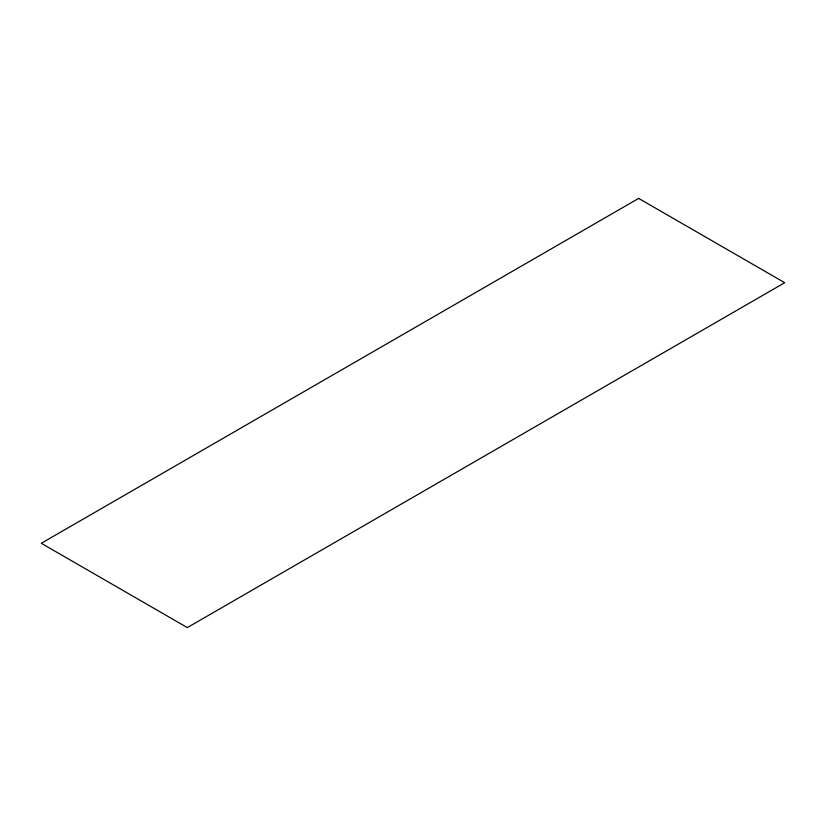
<?xml version="1.0" encoding="UTF-8"?>
<svg xmlns="http://www.w3.org/2000/svg" width="826" height="826" viewBox="0 0 826 826"><rect width="100%" height="100%" fill="white"/><g stroke="black" fill="none" stroke-linecap="round" stroke-linejoin="round"><path stroke-width="1.24" d="M638.674 198.405L41.3 543.291L187.326 627.595L784.7 282.709L638.674 198.405"/></g></svg>
